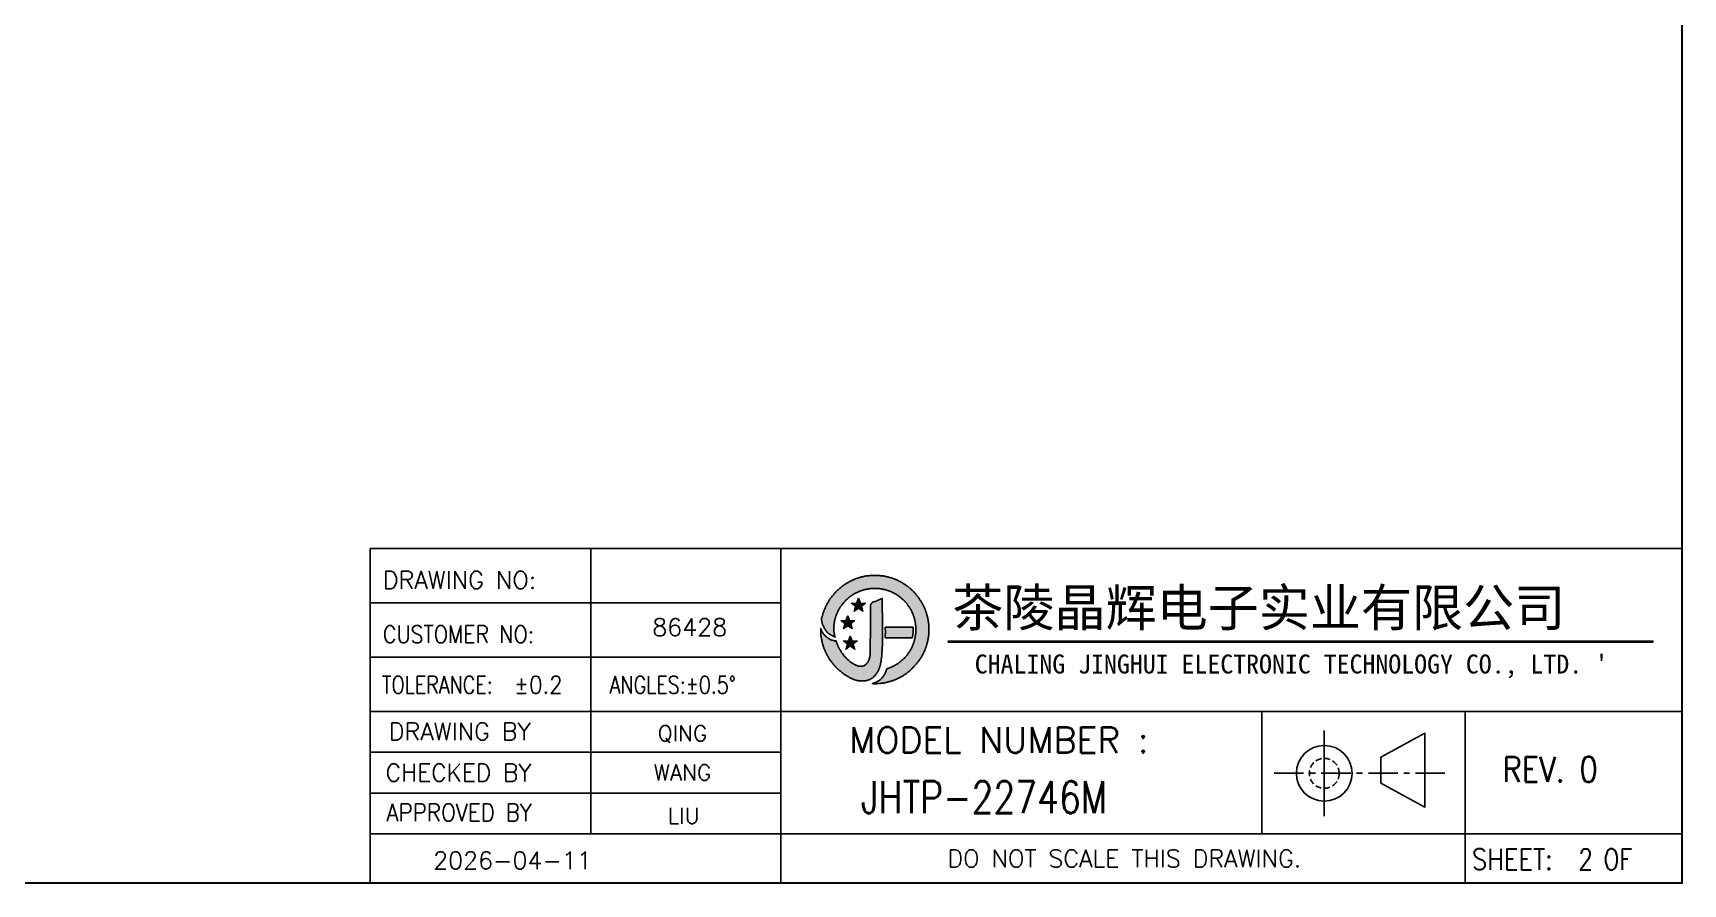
# Model space of a CAD drawing. Header units: millimetres. Extents: x 406 to 1082, y -777 to -474.
# Drawn here: x 824.7 to 894.7, y -776.6 to -740.5 of the extents above; entities that cross this region are included whole.
import ezdxf

# ---------------------------------------------------------------- set-up
doc = ezdxf.new("R2010")
doc.units = ezdxf.units.MM
doc.linetypes.add('CENTER', pattern=[2, 1.25, -0.25, 0.25, -0.25])
doc.linetypes.add('HIDDEN', pattern=[0.375, 0.25, -0.125])
for name, color, linetype in [('C', 1, 'Continuous'), ('s', 42, 'Continuous'), ('SPEC', 2, 'Continuous'), ('图层 1', 7, 'Continuous')]:
    doc.layers.add(name, color=color, linetype=linetype)
doc.styles.add('1', font='simhei_0.ttf', dxfattribs={"height": 3})
doc.styles.add('ROMANS', font='ROMANS.shx')

# ---------------------------------------------------------------- blocks, each defined once
blk = doc.blocks.new('1')
h = blk.add_hatch(color=150)
h.set_gradient(color1=(59, 131, 247), color2=(30, 113, 246), rotation=15, tint=0.18, name='INVCYLINDER')
edge = h.paths.add_edge_path()
edge.add_spline(control_points=[(6.25, 1.71), (6.31, 1.76), (7.01, 2.45), (7.2, 2.88), (7.47, 3.41), (7.62, 4.01), (7.62, 4.61), (7.62, 4.71), (7.61, 4.82), (7.6, 4.93), (7.52, 5.87), (7.1, 6.74), (6.41, 7.38), (5.71, 8.02), (4.8, 8.37), (3.85, 8.37), (2.15, 8.37), (0.7, 7.23), (0.24, 5.68), (0.24, 5.68), (0.14, 5.35), (0.14, 5.35), (0.15, 5.24), (0.17, 4.93), (0.47, 4.5), (0.62, 4.29), (0.9, 4.17), (1.1, 4.08), (1, 4.3), (1, 4.63), (1, 4.78), (1.09, 6.28), (2.34, 7.47), (3.85, 7.47), (4.48, 7.47), (5.08, 7.26), (5.58, 6.88), (5.91, 6.64), (6.18, 6.32), (6.37, 5.96), (6.57, 5.6), (6.68, 5.18), (6.71, 4.76), (6.71, 4.71), (6.71, 4.66), (6.71, 4.61), (6.71, 4.42), (6.69, 4.23), (6.65, 4.04), (6.65, 4.04), (6.65, 4.04), (6.65, 4.03), (6.46, 3.11), (5.83, 2.33), (4.95, 1.97), (4.86, 1.93), (4.77, 1.9), (4.68, 1.87), (4.64, 1.69), (4.46, 1.07), (3.68, 0.85), (3.74, 0.84), (3.8, 0.84), (3.85, 0.84), (4.73, 0.84), (5.58, 1.15), (6.25, 1.71)], knot_values=[0, 0, 0, 0, 1, 1, 1, 2, 2, 2, 3, 3, 3, 4, 4, 4, 5, 5, 5, 6, 6, 6, 7, 7, 7, 8, 8, 8, 9, 9, 9, 10, 10, 10, 11, 11, 11, 12, 12, 12, 13, 13, 13, 14, 14, 14, 15, 15, 15, 16, 16, 16, 17, 17, 17, 18, 18, 18, 19, 19, 19, 20, 20, 20, 21, 21, 21, 22, 22, 22, 22], degree=3, periodic=0)
h = blk.add_hatch(color=150)
h.set_gradient(color1=(44, 122, 246), color2=(30, 113, 246), rotation=15, tint=0.18, name='INVCYLINDER')
edge = h.paths.add_edge_path()
edge.add_spline(control_points=[(4.1, 1.76), (4.1, 1.76), (4.1, 1.76), (4.1, 1.76), (4.1, 1.76), (4.1, 1.77), (4.1, 1.77), (4.15, 1.87), (4.18, 1.95), (4.2, 2.01), (4.2, 2.02), (4.21, 2.03), (4.21, 2.05), (4.21, 2.05), (4.21, 2.05), (4.21, 2.05), (4.24, 2.17), (4.27, 2.31), (4.3, 2.48), (4.3, 2.48), (4.3, 2.5), (4.3, 2.5), (4.33, 2.7), (4.35, 2.93), (4.36, 3.19), (4.36, 3.19), (4.36, 3.22), (4.36, 3.22), (4.38, 3.48), (4.39, 3.76), (4.39, 4.04), (4.39, 4.28), (4.39, 4.53), (4.39, 4.76), (4.39, 5.15), (4.38, 5.52), (4.37, 5.83), (4.37, 6.11), (4.36, 6.34), (4.36, 6.46), (4.36, 6.46), (4.37, 6.77), (4.37, 6.77), (4.37, 6.77), (4.09, 6.65), (4.09, 6.65), (4.04, 6.63), (4.01, 6.61), (3.97, 6.59), (3.94, 6.58), (3.89, 6.56), (3.88, 6.55), (3.76, 6.54), (3.55, 6.48), (3.55, 6.17), (3.55, 6.17), (3.55, 5.89), (3.55, 5.89), (3.55, 5.46), (3.55, 4.62), (3.54, 3.94), (3.54, 3.48), (3.54, 3.15), (3.54, 3.01), (3.54, 2.97), (3.54, 2.94), (3.53, 2.93), (3.5, 2.68), (3.46, 2.41), (3.28, 2.22), (3.16, 2.1), (3.03, 2.05), (2.88, 2.05), (2.74, 2.05), (2.59, 2.09), (2.42, 2.19), (1.9, 2.49), (1.51, 2.95), (1.24, 3.59), (1.2, 3.67), (1.18, 3.75), (1.15, 3.83), (0.62, 3.82), (0.27, 4.33), (0.27, 4.33), (0.18, 4.46), (0.12, 4.58), (0.09, 4.68), (0.09, 4.66), (0.09, 4.63), (0.09, 4.61), (0.09, 3.04), (1.07, 1.62), (2.54, 1.08), (2.54, 1.08), (2.88, 1.01), (3.12, 1.04), (3.67, 1.09), (3.96, 1.47), (4.1, 1.76)], knot_values=[0, 0, 0, 0, 1, 1, 1, 2, 2, 2, 3, 3, 3, 4, 4, 4, 5, 5, 5, 6, 6, 6, 7, 7, 7, 8, 8, 8, 9, 9, 9, 10, 10, 10, 11, 11, 11, 12, 12, 12, 13, 13, 13, 14, 14, 14, 15, 15, 15, 16, 16, 16, 17, 17, 17, 18, 18, 18, 19, 19, 19, 20, 20, 20, 21, 21, 21, 22, 22, 22, 23, 23, 23, 24, 24, 24, 25, 25, 25, 26, 26, 26, 27, 27, 27, 28, 28, 28, 29, 29, 29, 30, 30, 30, 31, 31, 31, 32, 32, 32, 33, 33, 33, 33], degree=3, periodic=0)
h = blk.add_hatch(color=150)
h.set_gradient(color1=(40, 119, 246), color2=(10, 96, 235), centered=1, tint=0.79, name='SPHERICAL')
edge = h.paths.add_edge_path()
edge.add_spline(control_points=[(6.51, 4.76), (6.51, 4.76), (4.58, 4.76), (4.58, 4.76), (4.59, 4.53), (4.59, 4.28), (4.58, 4.04), (4.58, 4.04), (6.46, 4.04), (6.46, 4.04), (6.5, 4.23), (6.52, 4.42), (6.52, 4.61), (6.52, 4.66), (6.52, 4.71), (6.51, 4.76)], knot_values=[0, 0, 0, 0, 1, 1, 1, 2, 2, 2, 3, 3, 3, 4, 4, 4, 5, 5, 5, 5], degree=3, periodic=0)
h = blk.add_hatch(color=150)
h.set_gradient(color1=(59, 131, 247), color2=(30, 113, 246), rotation=15, tint=0.18, name='INVCYLINDER')
h.paths.add_polyline_path([(8.96, 3.74), (8.96, 3.8), (57.96, 3.8), (57.96, 3.74)])
at = {"layer": 's', "true_color": 0xe50011}
h = blk.add_hatch(color=12, dxfattribs=at)
h.dxf.hatch_style = 2
h.paths.add_polyline_path([(2.72, 6.8), (2.85, 6.45), (3.22, 6.44), (2.92, 6.21), (3.03, 5.85), (2.72, 6.06), (2.41, 5.85), (2.52, 6.21), (2.22, 6.44), (2.59, 6.45)])
h = blk.add_hatch(color=12, dxfattribs=at)
h.dxf.hatch_style = 2
h.paths.add_polyline_path([(2.15, 4.18), (2.28, 3.83), (2.65, 3.82), (2.35, 3.59), (2.46, 3.23), (2.15, 3.44), (1.84, 3.23), (1.95, 3.59), (1.65, 3.82), (2.02, 3.83)])
at = {"layer": '图层 1', "true_color": 0xe50011}
h = blk.add_hatch(color=12, dxfattribs=at)
h.dxf.hatch_style = 2
h.paths.add_polyline_path([(1.98, 5.59), (2.1, 5.24), (2.47, 5.23), (2.18, 5), (2.28, 4.65), (1.98, 4.85), (1.67, 4.65), (1.77, 5), (1.48, 5.23), (1.85, 5.24)])
at = {"color": 152, "true_color": 0x0852c9}
for points in [[(6.25, 1.71), (6.28, 1.73), (6.31, 1.76), (6.33, 1.79), (6.36, 1.81), (6.38, 1.84), (6.41, 1.86), (6.43, 1.89), (6.46, 1.91), (6.48, 1.94), (6.51, 1.97), (6.53, 1.99), (6.56, 2.02), (6.58, 2.05), (6.6, 2.07), (6.63, 2.1), (6.65, 2.13), (6.68, 2.15), (6.7, 2.18), (6.72, 2.21), (6.75, 2.23), (6.77, 2.26), (6.79, 2.29), (6.82, 2.32), (6.84, 2.35), (6.86, 2.37), (6.89, 2.4), (6.91, 2.43), (6.93, 2.46), (6.95, 2.49), (6.97, 2.52), (6.99, 2.54), (7.02, 2.57), (7.04, 2.6), (7.06, 2.63), (7.08, 2.66), (7.1, 2.69), (7.11, 2.72), (7.13, 2.76), (7.15, 2.79), (7.17, 2.82), (7.18, 2.85), (7.2, 2.88), (7.21, 2.91), (7.23, 2.94), (7.24, 2.98), (7.26, 3.01), (7.27, 3.04), (7.29, 3.07), (7.3, 3.11), (7.32, 3.14), (7.33, 3.17), (7.35, 3.21), (7.36, 3.24), (7.37, 3.27), (7.38, 3.31), (7.4, 3.34), (7.41, 3.38), (7.42, 3.41), (7.43, 3.44), (7.44, 3.48), (7.45, 3.51), (7.46, 3.55), (7.47, 3.58), (7.48, 3.62), (7.49, 3.65), (7.5, 3.69), (7.51, 3.72), (7.52, 3.76), (7.53, 3.79), (7.53, 3.83), (7.54, 3.86), (7.55, 3.9), (7.56, 3.93), (7.56, 3.97), (7.57, 4), (7.57, 4.04), (7.58, 4.07), (7.58, 4.11), (7.59, 4.15), (7.59, 4.18), (7.6, 4.22), (7.6, 4.25), (7.6, 4.29), (7.61, 4.33), (7.61, 4.36), (7.61, 4.4), (7.61, 4.43), (7.62, 4.47), (7.62, 4.51), (7.62, 4.54), (7.62, 4.58), (7.62, 4.61), (7.62, 4.64), (7.62, 4.68), (7.62, 4.72), (7.61, 4.75), (7.61, 4.79), (7.61, 4.82), (7.61, 4.86), (7.61, 4.9), (7.6, 4.93), (7.6, 4.93), (7.6, 4.97), (7.6, 5), (7.59, 5.04), (7.59, 5.08), (7.58, 5.11), (7.58, 5.15), (7.57, 5.18), (7.57, 5.22), (7.56, 5.25), (7.56, 5.29), (7.55, 5.33), (7.54, 5.36), (7.54, 5.4), (7.53, 5.43), (7.52, 5.47), (7.51, 5.5), (7.5, 5.54), (7.49, 5.57), (7.48, 5.61), (7.47, 5.64), (7.46, 5.68), (7.45, 5.71), (7.44, 5.74), (7.43, 5.78), (7.42, 5.81), (7.41, 5.85), (7.4, 5.88), (7.38, 5.91), (7.37, 5.95), (7.36, 5.98), (7.35, 6.02), (7.33, 6.05), (7.32, 6.08), (7.3, 6.12), (7.29, 6.15), (7.27, 6.18), (7.26, 6.21), (7.24, 6.25), (7.23, 6.28), (7.21, 6.31), (7.2, 6.34), (7.18, 6.37), (7.16, 6.41), (7.14, 6.44), (7.13, 6.47), (7.11, 6.5), (7.09, 6.53), (7.07, 6.56), (7.05, 6.59), (7.03, 6.62), (7.01, 6.65), (6.99, 6.68), (6.97, 6.71), (6.95, 6.74), (6.93, 6.77), (6.91, 6.8), (6.89, 6.83), (6.87, 6.86), (6.85, 6.89), (6.83, 6.92), (6.8, 6.95), (6.78, 6.98), (6.76, 7), (6.74, 7.03), (6.71, 7.06), (6.69, 7.09), (6.66, 7.11), (6.64, 7.14), (6.62, 7.17), (6.59, 7.19), (6.57, 7.22), (6.54, 7.24), (6.52, 7.27), (6.49, 7.3), (6.47, 7.32), (6.44, 7.35), (6.41, 7.37), (6.41, 7.38), (6.38, 7.4), (6.35, 7.43), (6.32, 7.45), (6.3, 7.47), (6.27, 7.5), (6.24, 7.52), (6.21, 7.54), (6.19, 7.56), (6.16, 7.59), (6.13, 7.61), (6.1, 7.63), (6.07, 7.65), (6.04, 7.67), (6.01, 7.69), (5.98, 7.71), (5.95, 7.73), (5.92, 7.75), (5.89, 7.77), (5.86, 7.79), (5.83, 7.81), (5.8, 7.83), (5.77, 7.85), (5.74, 7.87), (5.71, 7.89), (5.68, 7.9), (5.65, 7.92), (5.61, 7.94), (5.58, 7.95), (5.55, 7.97), (5.52, 7.99), (5.48, 8), (5.45, 8.02), (5.42, 8.03), (5.39, 8.05), (5.35, 8.06), (5.32, 8.08), (5.29, 8.09), (5.25, 8.1), (5.22, 8.12), (5.19, 8.13), (5.15, 8.14), (5.12, 8.16), (5.09, 8.17), (5.05, 8.18), (5.02, 8.19), (4.98, 8.2), (4.95, 8.21), (4.91, 8.22), (4.88, 8.23), (4.84, 8.24), (4.81, 8.25), (4.77, 8.26), (4.74, 8.27), (4.7, 8.28), (4.67, 8.29), (4.63, 8.29), (4.6, 8.3), (4.56, 8.31), (4.53, 8.31), (4.49, 8.32), (4.46, 8.33), (4.42, 8.33), (4.39, 8.34), (4.35, 8.34), (4.31, 8.35), (4.28, 8.35), (4.24, 8.35), (4.21, 8.36), (4.17, 8.36), (4.13, 8.36), (4.1, 8.37), (4.06, 8.37), (4.03, 8.37), (3.99, 8.37), (3.95, 8.37), (3.92, 8.37), (3.88, 8.37), (3.85, 8.37), (3.82, 8.37), (3.78, 8.37), (3.74, 8.37), (3.71, 8.37), (3.67, 8.37), (3.64, 8.37), (3.6, 8.37), (3.56, 8.36), (3.53, 8.36), (3.49, 8.36), (3.46, 8.35), (3.42, 8.35), (3.38, 8.35), (3.35, 8.34), (3.31, 8.34), (3.28, 8.33), (3.24, 8.33), (3.21, 8.32), (3.17, 8.31), (3.14, 8.31), (3.1, 8.3), (3.06, 8.29), (3.03, 8.28), (2.99, 8.28), (2.96, 8.27), (2.92, 8.26), (2.89, 8.25), (2.85, 8.24), (2.82, 8.23), (2.79, 8.22), (2.75, 8.21), (2.72, 8.2), (2.68, 8.19), (2.65, 8.18), (2.61, 8.17), (2.58, 8.15), (2.55, 8.14), (2.51, 8.13), (2.48, 8.12), (2.45, 8.1), (2.41, 8.09), (2.38, 8.07), (2.35, 8.06), (2.31, 8.05), (2.28, 8.03), (2.25, 8.02), (2.21, 8), (2.18, 7.98), (2.15, 7.97), (2.12, 7.95), (2.09, 7.93), (2.05, 7.92), (2.02, 7.9), (1.99, 7.88), (1.96, 7.86), (1.93, 7.85), (1.9, 7.83), (1.87, 7.81), (1.84, 7.79), (1.81, 7.77), (1.78, 7.75), (1.75, 7.73), (1.72, 7.71), (1.69, 7.69), (1.66, 7.67), (1.63, 7.65), (1.6, 7.62), (1.57, 7.6), (1.54, 7.58), (1.51, 7.56), (1.49, 7.54), (1.46, 7.51), (1.43, 7.49), (1.4, 7.47), (1.38, 7.44), (1.35, 7.42), (1.32, 7.4), (1.3, 7.37), (1.27, 7.35), (1.24, 7.32), (1.22, 7.3), (1.19, 7.27), (1.17, 7.25), (1.14, 7.22), (1.12, 7.19), (1.09, 7.17), (1.07, 7.14), (1.04, 7.11), (1.02, 7.09), (1, 7.06), (0.97, 7.03), (0.95, 7), (0.93, 6.98), (0.9, 6.95), (0.88, 6.92), (0.86, 6.89), (0.84, 6.86), (0.82, 6.83), (0.8, 6.8), (0.77, 6.78), (0.75, 6.75), (0.73, 6.72), (0.71, 6.69), (0.69, 6.66), (0.67, 6.63), (0.65, 6.6), (0.64, 6.56), (0.62, 6.53), (0.6, 6.5), (0.58, 6.47), (0.56, 6.44), (0.55, 6.41), (0.53, 6.38), (0.51, 6.35), (0.5, 6.31), (0.48, 6.28), (0.46, 6.25), (0.45, 6.22), (0.43, 6.18), (0.42, 6.15), (0.4, 6.12), (0.39, 6.08), (0.37, 6.05), (0.36, 6.02), (0.35, 5.98), (0.33, 5.95), (0.32, 5.92), (0.31, 5.88), (0.3, 5.85), (0.29, 5.82), (0.27, 5.78), (0.26, 5.75), (0.25, 5.71), (0.24, 5.68), (0.24, 5.68), (0.23, 5.64), (0.22, 5.61), (0.21, 5.57), (0.2, 5.54), (0.19, 5.51), (0.17, 5.47), (0.16, 5.44), (0.15, 5.4), (0.14, 5.37), (0.14, 5.35), (0.14, 5.31), (0.14, 5.28), (0.15, 5.24), (0.16, 5.21), (0.16, 5.17), (0.17, 5.14), (0.18, 5.1), (0.19, 5.07), (0.2, 5.03), (0.21, 5), (0.22, 4.96), (0.24, 4.93), (0.25, 4.9), (0.27, 4.86), (0.28, 4.83), (0.3, 4.8), (0.31, 4.77), (0.33, 4.73), (0.35, 4.7), (0.36, 4.67), (0.38, 4.64), (0.4, 4.61), (0.42, 4.58), (0.44, 4.55), (0.46, 4.52), (0.47, 4.5), (0.5, 4.47), (0.52, 4.44), (0.54, 4.41), (0.57, 4.39), (0.6, 4.36), (0.62, 4.34), (0.65, 4.32), (0.68, 4.3), (0.71, 4.28), (0.74, 4.26), (0.77, 4.24), (0.8, 4.22), (0.84, 4.21), (0.87, 4.19), (0.9, 4.17), (0.93, 4.16), (0.97, 4.14), (1, 4.13), (1.03, 4.11), (1.06, 4.1), (1.1, 4.08), (1.1, 4.08), (1.09, 4.12), (1.07, 4.15), (1.06, 4.18), (1.05, 4.22), (1.04, 4.25), (1.04, 4.29), (1.03, 4.32), (1.02, 4.36), (1.02, 4.4), (1.01, 4.43), (1.01, 4.47), (1.01, 4.5), (1, 4.54), (1, 4.57), (1, 4.61), (1, 4.65), (1, 4.68), (1, 4.72), (1, 4.75), (1, 4.78), (1, 4.81), (1, 4.85), (1.01, 4.88), (1.01, 4.92), (1.02, 4.96), (1.02, 4.99), (1.02, 5.03), (1.03, 5.06), (1.04, 5.1), (1.04, 5.13), (1.05, 5.17), (1.06, 5.2), (1.06, 5.24), (1.07, 5.27), (1.08, 5.31), (1.09, 5.34), (1.1, 5.38), (1.11, 5.41), (1.12, 5.45), (1.13, 5.48), (1.14, 5.52), (1.15, 5.55), (1.17, 5.58), (1.18, 5.62), (1.19, 5.65), (1.2, 5.69), (1.22, 5.72), (1.23, 5.75), (1.25, 5.79), (1.26, 5.82), (1.28, 5.85), (1.29, 5.88), (1.31, 5.92), (1.33, 5.95), (1.34, 5.98), (1.36, 6.01), (1.38, 6.04), (1.4, 6.07), (1.42, 6.1), (1.43, 6.13), (1.45, 6.16), (1.47, 6.19), (1.49, 6.22), (1.52, 6.25), (1.54, 6.28), (1.56, 6.31), (1.58, 6.34), (1.6, 6.37), (1.62, 6.4), (1.65, 6.43), (1.67, 6.45), (1.69, 6.48), (1.72, 6.51), (1.74, 6.53), (1.77, 6.56), (1.79, 6.59), (1.82, 6.61), (1.84, 6.64), (1.87, 6.66), (1.89, 6.69), (1.92, 6.71), (1.95, 6.74), (1.97, 6.76), (2, 6.78), (2.03, 6.81), (2.06, 6.83), (2.08, 6.85), (2.11, 6.88), (2.14, 6.9), (2.17, 6.92), (2.2, 6.94), (2.23, 6.96), (2.26, 6.98), (2.29, 7), (2.32, 7.02), (2.35, 7.04), (2.38, 7.06), (2.41, 7.08), (2.44, 7.09), (2.47, 7.11), (2.51, 7.13), (2.54, 7.15), (2.57, 7.16), (2.6, 7.18), (2.63, 7.19), (2.67, 7.21), (2.7, 7.22), (2.73, 7.24), (2.77, 7.25), (2.8, 7.27), (2.83, 7.28), (2.87, 7.29), (2.9, 7.3), (2.93, 7.32), (2.97, 7.33), (3, 7.34), (3.04, 7.35), (3.07, 7.36), (3.11, 7.37), (3.14, 7.38), (3.18, 7.39), (3.21, 7.39), (3.25, 7.4), (3.28, 7.41), (3.32, 7.42), (3.35, 7.42), (3.39, 7.43), (3.42, 7.43), (3.46, 7.44), (3.5, 7.44), (3.53, 7.45), (3.57, 7.45), (3.6, 7.46), (3.64, 7.46), (3.67, 7.46), (3.71, 7.46), (3.75, 7.46), (3.78, 7.47), (3.82, 7.47), (3.85, 7.47), (3.89, 7.47), (3.92, 7.47), (3.96, 7.46), (4, 7.46), (4.03, 7.46), (4.07, 7.46), (4.1, 7.46), (4.14, 7.45), (4.18, 7.45), (4.21, 7.44), (4.25, 7.44), (4.28, 7.43), (4.32, 7.43), (4.35, 7.42), (4.39, 7.42), (4.42, 7.41), (4.46, 7.4), (4.5, 7.39), (4.53, 7.39), (4.57, 7.38), (4.6, 7.37), (4.64, 7.36), (4.67, 7.35), (4.7, 7.34), (4.74, 7.33), (4.77, 7.32), (4.81, 7.3), (4.84, 7.29), (4.87, 7.28), (4.91, 7.27), (4.94, 7.25), (4.97, 7.24), (5.01, 7.22), (5.04, 7.21), (5.07, 7.19), (5.11, 7.18), (5.14, 7.16), (5.17, 7.15), (5.2, 7.13), (5.23, 7.11), (5.26, 7.09), (5.3, 7.08), (5.33, 7.06), (5.36, 7.04), (5.39, 7.02), (5.42, 7), (5.45, 6.98), (5.48, 6.96), (5.51, 6.94), (5.54, 6.92), (5.57, 6.9), (5.58, 6.88), (5.61, 6.86), (5.64, 6.84), (5.67, 6.81), (5.7, 6.79), (5.72, 6.77), (5.75, 6.74), (5.78, 6.72), (5.8, 6.69), (5.83, 6.67), (5.86, 6.64), (5.88, 6.62), (5.91, 6.59), (5.93, 6.57), (5.96, 6.54), (5.98, 6.51), (6, 6.49), (6.03, 6.46), (6.05, 6.43), (6.07, 6.4), (6.1, 6.38), (6.12, 6.35), (6.14, 6.32), (6.16, 6.29), (6.18, 6.26), (6.2, 6.23), (6.22, 6.2), (6.24, 6.17), (6.26, 6.14), (6.28, 6.11), (6.3, 6.08), (6.32, 6.05), (6.34, 6.02), (6.36, 5.99), (6.37, 5.96), (6.38, 5.93), (6.4, 5.9), (6.42, 5.87), (6.43, 5.84), (6.45, 5.8), (6.46, 5.77), (6.48, 5.74), (6.49, 5.7), (6.51, 5.67), (6.52, 5.64), (6.53, 5.6), (6.54, 5.57), (6.56, 5.54), (6.57, 5.5), (6.58, 5.47), (6.59, 5.43), (6.6, 5.4), (6.61, 5.36), (6.62, 5.33), (6.63, 5.29), (6.63, 5.26), (6.64, 5.22), (6.65, 5.19), (6.66, 5.15), (6.66, 5.12), (6.67, 5.08), (6.68, 5.05), (6.68, 5.01), (6.69, 4.98), (6.69, 4.94), (6.69, 4.9), (6.7, 4.87), (6.7, 4.83), (6.7, 4.8), (6.71, 4.76), (6.71, 4.72), (6.71, 4.69), (6.71, 4.65), (6.71, 4.62), (6.71, 4.61), (6.71, 4.57), (6.71, 4.54), (6.71, 4.5), (6.71, 4.46), (6.7, 4.43), (6.7, 4.39), (6.7, 4.36), (6.7, 4.32), (6.69, 4.29), (6.69, 4.25), (6.68, 4.21), (6.68, 4.18), (6.67, 4.14), (6.67, 4.11), (6.66, 4.07), (6.65, 4.04), (6.65, 4.03), (6.64, 4), (6.64, 3.96), (6.63, 3.93), (6.62, 3.89), (6.61, 3.86), (6.6, 3.82), (6.59, 3.79), (6.58, 3.76), (6.57, 3.72), (6.56, 3.69), (6.55, 3.65), (6.53, 3.62), (6.52, 3.59), (6.51, 3.55), (6.49, 3.52), (6.48, 3.49), (6.47, 3.45), (6.45, 3.42), (6.44, 3.39), (6.42, 3.35), (6.41, 3.32), (6.39, 3.29), (6.37, 3.26), (6.35, 3.23), (6.34, 3.19), (6.32, 3.16), (6.3, 3.13), (6.28, 3.1), (6.26, 3.07), (6.24, 3.04), (6.22, 3.01), (6.2, 2.98), (6.18, 2.95), (6.16, 2.92), (6.14, 2.89), (6.12, 2.86), (6.1, 2.84), (6.07, 2.81), (6.05, 2.78), (6.03, 2.75), (6, 2.73), (5.98, 2.7), (5.95, 2.67), (5.93, 2.65), (5.91, 2.62), (5.88, 2.59), (5.85, 2.57), (5.83, 2.54), (5.8, 2.52), (5.78, 2.49), (5.75, 2.47), (5.72, 2.45), (5.69, 2.42), (5.67, 2.4), (5.64, 2.38), (5.61, 2.36), (5.58, 2.33), (5.55, 2.31), (5.52, 2.29), (5.49, 2.27), (5.47, 2.25), (5.44, 2.23), (5.4, 2.21), (5.37, 2.19), (5.34, 2.17), (5.31, 2.15), (5.28, 2.13), (5.25, 2.12), (5.22, 2.1), (5.19, 2.08), (5.16, 2.06), (5.12, 2.05), (5.09, 2.03), (5.06, 2.02), (5.03, 2), (4.99, 1.99), (4.96, 1.97), (4.95, 1.97), (4.92, 1.96), (4.88, 1.94), (4.85, 1.93), (4.82, 1.92), (4.78, 1.91), (4.75, 1.89), (4.71, 1.88), (4.68, 1.87), (4.68, 1.87), (4.67, 1.84), (4.66, 1.8), (4.65, 1.77), (4.64, 1.73), (4.63, 1.7), (4.61, 1.66), (4.6, 1.63), (4.59, 1.6), (4.57, 1.57), (4.56, 1.53), (4.54, 1.5), (4.52, 1.47), (4.5, 1.44), (4.48, 1.41), (4.46, 1.38), (4.44, 1.35), (4.42, 1.32), (4.4, 1.29), (4.37, 1.27), (4.35, 1.24), (4.32, 1.21), (4.3, 1.19), (4.27, 1.16), (4.24, 1.14), (4.22, 1.12), (4.19, 1.09), (4.16, 1.07), (4.13, 1.05), (4.1, 1.03), (4.07, 1.01), (4.04, 1), (4.01, 0.98), (3.97, 0.96), (3.94, 0.94), (3.91, 0.93), (3.88, 0.92), (3.84, 0.9), (3.81, 0.89), (3.78, 0.88), (3.74, 0.87), (3.71, 0.85), (3.68, 0.85), (3.72, 0.85), (3.75, 0.84), (3.79, 0.84), (3.83, 0.84), (3.85, 0.84), (3.89, 0.84), (3.92, 0.84), (3.96, 0.84), (4, 0.85), (4.03, 0.85), (4.07, 0.85), (4.1, 0.85), (4.14, 0.85), (4.18, 0.86), (4.21, 0.86), (4.25, 0.86), (4.28, 0.87), (4.32, 0.87), (4.35, 0.88), (4.39, 0.88), (4.43, 0.89), (4.46, 0.89), (4.5, 0.9), (4.53, 0.91), (4.57, 0.91), (4.6, 0.92), (4.64, 0.93), (4.67, 0.93), (4.71, 0.94), (4.74, 0.95), (4.78, 0.96), (4.81, 0.97), (4.85, 0.98), (4.88, 0.99), (4.92, 1), (4.95, 1.01), (4.99, 1.02), (5.02, 1.03), (5.06, 1.04), (5.09, 1.05), (5.12, 1.07), (5.16, 1.08), (5.19, 1.09), (5.22, 1.1), (5.26, 1.12), (5.29, 1.13), (5.32, 1.14), (5.36, 1.16), (5.39, 1.17), (5.42, 1.19), (5.46, 1.2), (5.49, 1.22), (5.52, 1.23), (5.55, 1.25), (5.59, 1.27), (5.62, 1.28), (5.65, 1.3), (5.68, 1.32), (5.71, 1.34), (5.74, 1.35), (5.77, 1.37), (5.81, 1.39), (5.84, 1.41), (5.87, 1.43), (5.9, 1.45), (5.93, 1.47), (5.96, 1.49), (5.99, 1.51), (6.02, 1.53), (6.05, 1.55), (6.08, 1.57), (6.1, 1.59), (6.13, 1.61), (6.16, 1.64), (6.19, 1.66), (6.22, 1.68), (6.25, 1.7)], [(4.1, 1.76), (4.1, 1.76), (4.1, 1.77), (4.12, 1.8), (4.13, 1.84), (4.15, 1.87), (4.16, 1.9), (4.17, 1.94), (4.19, 1.97), (4.2, 2.01), (4.2, 2.01), (4.21, 2.04), (4.21, 2.05), (4.21, 2.05), (4.22, 2.09), (4.23, 2.12), (4.24, 2.16), (4.25, 2.19), (4.25, 2.23), (4.26, 2.27), (4.27, 2.3), (4.27, 2.34), (4.28, 2.37), (4.29, 2.41), (4.29, 2.44), (4.3, 2.48), (4.3, 2.48), (4.3, 2.5), (4.3, 2.54), (4.31, 2.57), (4.31, 2.61), (4.32, 2.64), (4.32, 2.68), (4.33, 2.72), (4.33, 2.75), (4.33, 2.79), (4.34, 2.82), (4.34, 2.86), (4.34, 2.9), (4.35, 2.93), (4.35, 2.97), (4.35, 3), (4.35, 3.04), (4.36, 3.08), (4.36, 3.11), (4.36, 3.15), (4.36, 3.18), (4.36, 3.19), (4.36, 3.22), (4.37, 3.26), (4.37, 3.29), (4.37, 3.33), (4.37, 3.37), (4.37, 3.4), (4.38, 3.44), (4.38, 3.47), (4.38, 3.51), (4.38, 3.55), (4.38, 3.58), (4.38, 3.62), (4.38, 3.65), (4.38, 3.69), (4.39, 3.73), (4.39, 3.76), (4.39, 3.8), (4.39, 3.83), (4.39, 3.87), (4.39, 3.91), (4.39, 3.94), (4.39, 3.98), (4.39, 4.02), (4.39, 4.04), (4.39, 4.08), (4.39, 4.12), (4.39, 4.15), (4.39, 4.19), (4.39, 4.22), (4.39, 4.26), (4.39, 4.3), (4.39, 4.33), (4.39, 4.37), (4.39, 4.4), (4.39, 4.44), (4.39, 4.48), (4.39, 4.51), (4.39, 4.55), (4.39, 4.58), (4.39, 4.62), (4.39, 4.66), (4.39, 4.69), (4.39, 4.73), (4.39, 4.76), (4.39, 4.8), (4.39, 4.83), (4.39, 4.87), (4.39, 4.9), (4.39, 4.94), (4.39, 4.98), (4.39, 5.01), (4.39, 5.05), (4.39, 5.08), (4.39, 5.12), (4.39, 5.16), (4.39, 5.19), (4.39, 5.23), (4.39, 5.26), (4.39, 5.3), (4.38, 5.34), (4.38, 5.37), (4.38, 5.41), (4.38, 5.45), (4.38, 5.48), (4.38, 5.52), (4.38, 5.55), (4.38, 5.59), (4.38, 5.63), (4.38, 5.66), (4.38, 5.7), (4.38, 5.73), (4.38, 5.77), (4.37, 5.81), (4.37, 5.83), (4.37, 5.87), (4.37, 5.9), (4.37, 5.94), (4.37, 5.97), (4.37, 6.01), (4.37, 6.05), (4.37, 6.08), (4.37, 6.12), (4.37, 6.15), (4.37, 6.19), (4.37, 6.23), (4.37, 6.26), (4.36, 6.3), (4.36, 6.33), (4.36, 6.37), (4.36, 6.41), (4.36, 6.44), (4.36, 6.46), (4.37, 6.77), (4.09, 6.65), (4.05, 6.63), (4.02, 6.62), (3.99, 6.6), (3.97, 6.59), (3.94, 6.58), (3.9, 6.56), (3.88, 6.55), (3.84, 6.55), (3.81, 6.54), (3.77, 6.53), (3.74, 6.52), (3.71, 6.5), (3.68, 6.48), (3.65, 6.46), (3.63, 6.43), (3.61, 6.4), (3.59, 6.37), (3.57, 6.34), (3.56, 6.31), (3.55, 6.27), (3.55, 6.24), (3.55, 6.2), (3.55, 6.17), (3.55, 5.89), (3.55, 5.85), (3.55, 5.82), (3.55, 5.78), (3.55, 5.74), (3.55, 5.71), (3.55, 5.67), (3.55, 5.64), (3.55, 5.6), (3.55, 5.56), (3.55, 5.53), (3.55, 5.49), (3.55, 5.46), (3.55, 5.42), (3.55, 5.38), (3.55, 5.35), (3.55, 5.31), (3.55, 5.28), (3.55, 5.24), (3.55, 5.2), (3.55, 5.17), (3.55, 5.13), (3.55, 5.1), (3.55, 5.06), (3.55, 5.02), (3.55, 4.99), (3.55, 4.95), (3.55, 4.92), (3.55, 4.88), (3.55, 4.84), (3.55, 4.81), (3.55, 4.77), (3.55, 4.73), (3.55, 4.7), (3.55, 4.66), (3.55, 4.63), (3.55, 4.59), (3.55, 4.55), (3.55, 4.52), (3.55, 4.48), (3.55, 4.45), (3.55, 4.41), (3.55, 4.37), (3.55, 4.34), (3.55, 4.3), (3.55, 4.27), (3.55, 4.23), (3.55, 4.19), (3.55, 4.16), (3.55, 4.12), (3.55, 4.09), (3.55, 4.05), (3.55, 4.01), (3.54, 3.98), (3.54, 3.94), (3.54, 3.91), (3.54, 3.87), (3.54, 3.84), (3.54, 3.8), (3.54, 3.76), (3.54, 3.73), (3.54, 3.69), (3.54, 3.66), (3.54, 3.62), (3.54, 3.58), (3.54, 3.55), (3.54, 3.51), (3.54, 3.48), (3.54, 3.44), (3.54, 3.4), (3.54, 3.37), (3.54, 3.33), (3.54, 3.3), (3.54, 3.26), (3.54, 3.22), (3.54, 3.19), (3.54, 3.15), (3.54, 3.12), (3.54, 3.08), (3.54, 3.04), (3.54, 3.01), (3.54, 3.01), (3.54, 2.97), (3.53, 2.93), (3.53, 2.93), (3.53, 2.9), (3.53, 2.86), (3.52, 2.82), (3.51, 2.79), (3.51, 2.75), (3.5, 2.72), (3.5, 2.68), (3.49, 2.65), (3.48, 2.61), (3.47, 2.58), (3.46, 2.54), (3.45, 2.51), (3.43, 2.48), (3.42, 2.44), (3.41, 2.41), (3.39, 2.38), (3.37, 2.35), (3.35, 2.32), (3.33, 2.29), (3.31, 2.26), (3.28, 2.23), (3.28, 2.22), (3.25, 2.2), (3.22, 2.17), (3.2, 2.15), (3.17, 2.13), (3.14, 2.11), (3.1, 2.09), (3.07, 2.08), (3.04, 2.07), (3, 2.06), (2.97, 2.05), (2.93, 2.05), (2.9, 2.05), (2.88, 2.05), (2.84, 2.05), (2.81, 2.05), (2.77, 2.05), (2.73, 2.06), (2.7, 2.07), (2.66, 2.08), (2.63, 2.09), (2.6, 2.1), (2.56, 2.12), (2.53, 2.13), (2.5, 2.15), (2.47, 2.16), (2.43, 2.18), (2.42, 2.19), (2.39, 2.21), (2.36, 2.22), (2.33, 2.24), (2.3, 2.26), (2.27, 2.28), (2.24, 2.3), (2.21, 2.32), (2.18, 2.35), (2.15, 2.37), (2.12, 2.39), (2.1, 2.41), (2.07, 2.43), (2.04, 2.46), (2.01, 2.48), (1.99, 2.5), (1.96, 2.53), (1.93, 2.55), (1.91, 2.58), (1.88, 2.6), (1.86, 2.63), (1.83, 2.66), (1.81, 2.68), (1.78, 2.71), (1.76, 2.74), (1.73, 2.76), (1.71, 2.79), (1.69, 2.82), (1.67, 2.85), (1.64, 2.88), (1.62, 2.9), (1.6, 2.93), (1.58, 2.96), (1.56, 2.99), (1.54, 3.02), (1.52, 3.05), (1.5, 3.08), (1.48, 3.11), (1.46, 3.14), (1.44, 3.17), (1.43, 3.21), (1.41, 3.24), (1.39, 3.27), (1.37, 3.3), (1.36, 3.33), (1.34, 3.36), (1.33, 3.4), (1.31, 3.43), (1.29, 3.46), (1.28, 3.49), (1.26, 3.53), (1.25, 3.56), (1.24, 3.59), (1.23, 3.62), (1.21, 3.65), (1.2, 3.69), (1.19, 3.72), (1.17, 3.75), (1.16, 3.79), (1.15, 3.82), (1.15, 3.83), (1.11, 3.83), (1.08, 3.83), (1.04, 3.83), (1, 3.84), (0.97, 3.84), (0.93, 3.85), (0.9, 3.86), (0.86, 3.87), (0.83, 3.89), (0.8, 3.9), (0.76, 3.91), (0.73, 3.93), (0.7, 3.95), (0.67, 3.96), (0.64, 3.98), (0.61, 4), (0.58, 4.02), (0.55, 4.04), (0.52, 4.07), (0.49, 4.09), (0.47, 4.11), (0.44, 4.14), (0.41, 4.16), (0.39, 4.19), (0.36, 4.21), (0.34, 4.24), (0.32, 4.27), (0.29, 4.3), (0.27, 4.33), (0.27, 4.33), (0.25, 4.36), (0.23, 4.39), (0.21, 4.42), (0.19, 4.45), (0.17, 4.48), (0.16, 4.52), (0.14, 4.55), (0.13, 4.58), (0.11, 4.61), (0.1, 4.65), (0.09, 4.68), (0.09, 4.65), (0.09, 4.61), (0.09, 4.61), (0.09, 4.57), (0.09, 4.54), (0.09, 4.5), (0.09, 4.46), (0.09, 4.43), (0.09, 4.39), (0.09, 4.36), (0.1, 4.32), (0.1, 4.28), (0.1, 4.25), (0.11, 4.21), (0.11, 4.18), (0.12, 4.14), (0.12, 4.11), (0.13, 4.07), (0.13, 4.03), (0.14, 4), (0.14, 3.96), (0.15, 3.93), (0.16, 3.89), (0.16, 3.86), (0.17, 3.82), (0.18, 3.79), (0.19, 3.75), (0.19, 3.72), (0.2, 3.68), (0.21, 3.65), (0.22, 3.61), (0.23, 3.58), (0.24, 3.54), (0.25, 3.51), (0.26, 3.47), (0.27, 3.44), (0.29, 3.41), (0.3, 3.37), (0.31, 3.34), (0.32, 3.3), (0.33, 3.27), (0.35, 3.24), (0.36, 3.2), (0.37, 3.17), (0.39, 3.14), (0.4, 3.1), (0.42, 3.07), (0.43, 3.04), (0.45, 3), (0.46, 2.97), (0.48, 2.94), (0.5, 2.91), (0.51, 2.88), (0.53, 2.84), (0.55, 2.81), (0.56, 2.78), (0.58, 2.75), (0.6, 2.72), (0.62, 2.69), (0.64, 2.66), (0.65, 2.63), (0.67, 2.59), (0.69, 2.56), (0.71, 2.53), (0.73, 2.5), (0.75, 2.47), (0.77, 2.44), (0.79, 2.42), (0.82, 2.39), (0.84, 2.36), (0.86, 2.33), (0.88, 2.3), (0.9, 2.27), (0.93, 2.24), (0.95, 2.22), (0.97, 2.19), (0.99, 2.16), (1.02, 2.13), (1.04, 2.11), (1.07, 2.08), (1.09, 2.05), (1.12, 2.03), (1.14, 2), (1.16, 1.97), (1.19, 1.95), (1.22, 1.92), (1.24, 1.9), (1.27, 1.87), (1.29, 1.85), (1.32, 1.82), (1.35, 1.8), (1.37, 1.78), (1.4, 1.75), (1.43, 1.73), (1.46, 1.71), (1.48, 1.68), (1.51, 1.66), (1.54, 1.64), (1.57, 1.62), (1.6, 1.59), (1.63, 1.57), (1.66, 1.55), (1.69, 1.53), (1.71, 1.51), (1.74, 1.49), (1.77, 1.47), (1.8, 1.45), (1.83, 1.43), (1.87, 1.41), (1.9, 1.39), (1.93, 1.37), (1.96, 1.35), (1.99, 1.34), (2.02, 1.32), (2.05, 1.3), (2.08, 1.28), (2.12, 1.27), (2.15, 1.25), (2.18, 1.23), (2.21, 1.22), (2.24, 1.2), (2.28, 1.19), (2.31, 1.17), (2.34, 1.16), (2.38, 1.14), (2.41, 1.13), (2.44, 1.12), (2.48, 1.1), (2.51, 1.09), (2.54, 1.08), (2.58, 1.07), (2.61, 1.07), (2.65, 1.06), (2.68, 1.06), (2.72, 1.05), (2.76, 1.05), (2.79, 1.04), (2.83, 1.04), (2.86, 1.04), (2.9, 1.03), (2.93, 1.03), (2.97, 1.03), (3.01, 1.03), (3.04, 1.03), (3.08, 1.03), (3.12, 1.03), (3.12, 1.04), (3.16, 1.04), (3.19, 1.04), (3.23, 1.05), (3.26, 1.06), (3.3, 1.07), (3.33, 1.07), (3.37, 1.08), (3.4, 1.1), (3.44, 1.11), (3.47, 1.12), (3.5, 1.14), (3.53, 1.15), (3.57, 1.17), (3.6, 1.19), (3.63, 1.21), (3.66, 1.23), (3.69, 1.25), (3.72, 1.27), (3.74, 1.29), (3.77, 1.32), (3.8, 1.34), (3.82, 1.37), (3.85, 1.39), (3.87, 1.42), (3.9, 1.45), (3.92, 1.48), (3.94, 1.5), (3.96, 1.53), (3.98, 1.56), (4, 1.59), (4.02, 1.62), (4.04, 1.65), (4.06, 1.69), (4.08, 1.72), (4.09, 1.75)], [(6.51, 4.76), (4.58, 4.76), (4.58, 4.72), (4.58, 4.69), (4.58, 4.65), (4.58, 4.62), (4.59, 4.58), (4.59, 4.54), (4.59, 4.51), (4.59, 4.47), (4.59, 4.44), (4.59, 4.4), (4.59, 4.36), (4.59, 4.33), (4.58, 4.29), (4.58, 4.26), (4.58, 4.22), (4.58, 4.18), (4.58, 4.15), (4.58, 4.11), (4.58, 4.08), (4.58, 4.04), (6.46, 4.04), (6.47, 4.08), (6.48, 4.11), (6.48, 4.15), (6.49, 4.18), (6.49, 4.22), (6.5, 4.26), (6.5, 4.29), (6.5, 4.33), (6.51, 4.36), (6.51, 4.4), (6.51, 4.44), (6.52, 4.47), (6.52, 4.51), (6.52, 4.54), (6.52, 4.58), (6.52, 4.61), (6.52, 4.64), (6.52, 4.68), (6.52, 4.72), (6.51, 4.75)]]:
    blk.add_lwpolyline(points, close=True, dxfattribs=at)
blk.add_lwpolyline([(8.96, 3.74), (8.96, 3.8), (57.96, 3.8), (57.96, 3.74)], close=True)
at = {"layer": 's', "color": 1, "lineweight": 0}
for points in [[(2.72, 6.8), (2.85, 6.45), (3.22, 6.44), (2.92, 6.21), (3.03, 5.85), (2.72, 6.06), (2.41, 5.85), (2.52, 6.21), (2.22, 6.44), (2.59, 6.45)], [(1.98, 5.59), (2.1, 5.24), (2.47, 5.23), (2.18, 5), (2.28, 4.65), (1.98, 4.85), (1.67, 4.65), (1.77, 5), (1.48, 5.23), (1.85, 5.24)], [(2.15, 4.18), (2.28, 3.83), (2.65, 3.82), (2.35, 3.59), (2.46, 3.23), (2.15, 3.44), (1.84, 3.23), (1.95, 3.59), (1.65, 3.82), (2.02, 3.83)]]:
    blk.add_lwpolyline(points, close=True, dxfattribs=at)
at = {"layer": 'C', "color": 4, "style": '1'}
blk.add_text('茶陵晶辉电子实业有限公司', height=2.6038, dxfattribs=at).set_placement((9.24, 4.83))
at = {"layer": 'SPEC', "color": 4, "style": '1'}
blk.add_text("CHALING JINGHUI ELECTRONIC TECHNOLOGY CO., LTD. '", height=1.321, dxfattribs=at).set_placement((10.8, 1.55))

msp = doc.modelspace()

# ---------------------------------------------------------------- linework, layer by layer
at = {"layer": 'SPEC', "lineweight": 30, "const_width": 0.0909}
msp.add_lwpolyline([(752.365, -776.519), (894.661, -776.519), (894.661, -599.067), (752.365, -599.067)], close=True, dxfattribs=at)
at = {"layer": 'SPEC'}
for points in [[(838.979, -776.519), (838.979, -762.33), (894.661, -762.33)], [(848.35, -774.433), (848.35, -762.33)], [(856.407, -776.519), (856.407, -762.33)], [(838.979, -764.635), (856.407, -764.635)], [(838.979, -766.941), (856.407, -766.941)], [(838.979, -769.246), (856.407, -769.246), (894.661, -769.246)], [(876.824, -769.246), (876.824, -774.433)], [(885.46, -776.519), (885.46, -769.246)], [(879.479, -773.68), (879.479, -770.056)], [(838.979, -770.975), (856.407, -770.975)], [(838.979, -772.704), (856.407, -772.704)], [(856.407, -774.433), (838.979, -774.433), (894.661, -774.433)]]:
    msp.add_lwpolyline(points, dxfattribs=at)
msp.add_lwpolyline([(881.886, -772.287), (881.886, -771.184), (883.754, -770.167), (883.754, -773.304)], close=True, dxfattribs=at)
at = {"layer": 'SPEC', "linetype": 'CENTER'}
msp.add_lwpolyline([(877.352, -771.868), (884.663, -771.868)], dxfattribs=at)
at = {"layer": 'SPEC'}
msp.add_circle((879.479, -771.868), 1.182, dxfattribs=at)
at = {"layer": 'SPEC', "linetype": 'HIDDEN'}
msp.add_circle((879.479, -771.868), 0.636, dxfattribs=at)

# ---------------------------------------------------------------- block references
at = {"xscale": 0.6104638155000117, "yscale": 0.6104638155002249, "zscale": 0.6104638155000003}
msp.add_blockref('1', (858.05, -768.579), dxfattribs=at)

# ---------------------------------------------------------------- texts
at = {"layer": 'SPEC', "style": 'ROMANS'}
for s, height, p in [('DRAWING NO:', 0.74101, (839.525, -764.033)), ('DRAWING BY', 0.741, (839.776, -770.461)), ('MODEL NUMBER :', 1.08298, (859.31, -770.996)), ('DO NOT SCALE THIS DRAWING.', 0.74101, (863.483, -775.853))]:
    msp.add_text(s, height=height, dxfattribs=at).set_placement(p)
at = {"layer": 'SPEC', "color": 120, "style": 'ROMANS'}
for s, height, p in [('86428', 0.741, (850.957, -766.04)), ('QING', 0.6704, (851.191, -770.507)), ('WANG', 0.6704, (851.02, -772.169)), ('LIU', 0.6704, (851.612, -774.005)), ('2026-04-11', 0.741, (841.656, -775.935))]:
    msp.add_text(s, height=height, dxfattribs=at).set_placement(p)
at = {"layer": 'SPEC', "style": 'ROMANS'}
for s, height, width, p in [('CUSTOMER NO:', 0.74101, 0.86, (839.525, -766.338)), ('TOLERANCE:', 0.741, 0.8, (839.484, -768.483)), ('%%P0.2', 0.741, 0.9, (845.096, -768.483)), ('ANGLES:%%P0.5%%D', 0.74101, 0.8, (849.149, -768.483)), ('CHECKED BY', 0.741, 0.98, (839.641, -772.213)), ('APPROVED BY', 0.74101, 0.9, (839.675, -773.901)), ('SHEET:', 0.8892, 0.85, (885.745, -775.963)), ('OF', 0.8892, 0.8, (891.332, -775.963))]:
    msp.add_text(s, height=height, dxfattribs=dict(at, width=width)).set_placement(p)
at = {"layer": 'SPEC', "color": 120, "style": 'ROMANS'}
for s, height, width, p in [('REV. 0', 1.0671, 0.85, (887.045, -772.231)), ('JHTP-22746M', 1.35372, 0.8, (859.821, -773.56)), ('2', 0.889, 0.8, (890.269, -775.963))]:
    msp.add_text(s, height=height, dxfattribs=dict(at, width=width)).set_placement(p)

doc.saveas('drawing.dxf')
